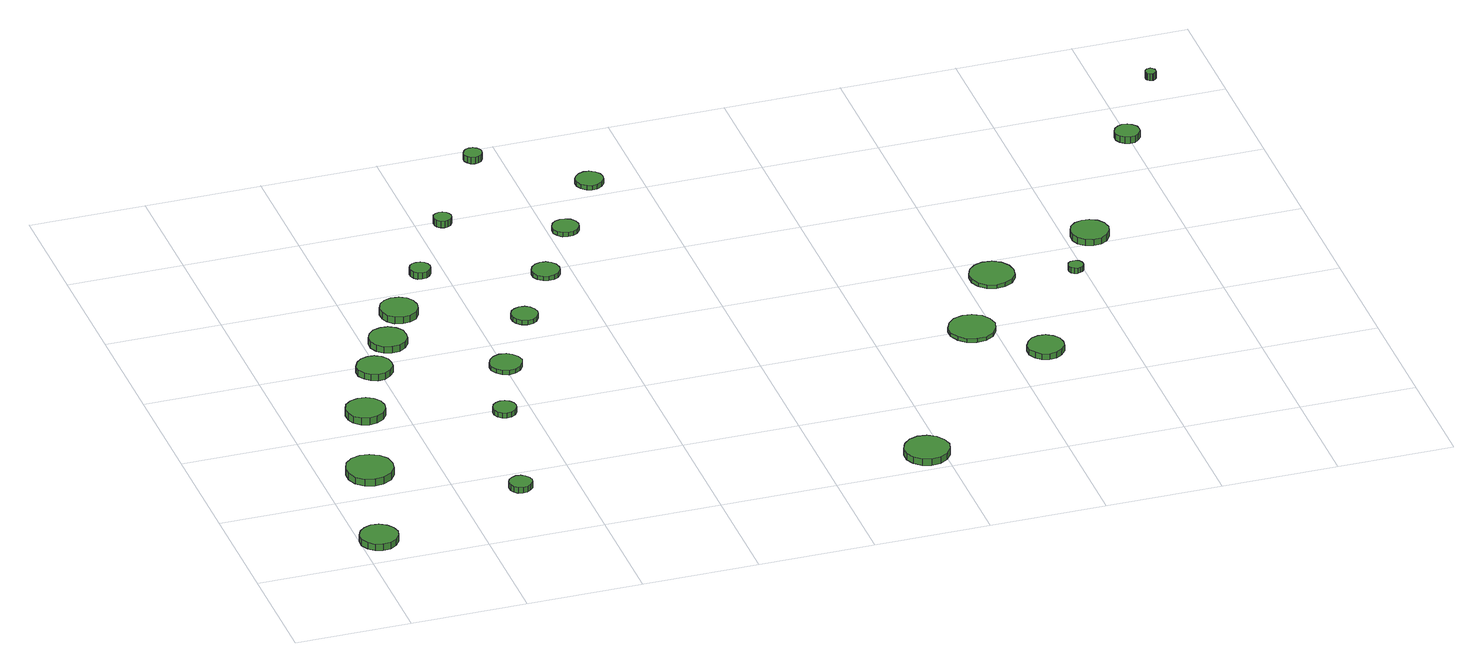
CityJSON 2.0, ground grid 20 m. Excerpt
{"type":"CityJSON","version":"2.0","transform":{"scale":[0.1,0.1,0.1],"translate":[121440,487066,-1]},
"CityObjects":{
"tree1":{"type":"SolitaryVegetationObject","attributes":{"function":"something"},"geometry":[{"type":"MultiSurface","lod":"1","boundaries":[[[0,1,2,3,4,5,6,7,8,9,10,11,12,13,14]],[[15,16,17,18,19,20,21,22,23,24,25,26,27,28,29]],[[0,29,28,1]],[[1,28,27,2]],[[2,27,26,3]],[[3,26,25,4]],[[4,25,24,5]],[[5,24,23,6]],[[6,23,22,7]],[[7,22,21,8]],[[8,21,20,9]],[[9,20,19,10]],[[10,19,18,11]],[[11,18,17,12]],[[12,17,16,13]],[[13,16,15,14]],[[14,15,29,0]]]}]},
"tree2":{"type":"SolitaryVegetationObject","attributes":{"function":"something"},"geometry":[{"type":"MultiSurface","lod":"1","boundaries":[[[30,31,32,33,34,35,36,37,38,39,40,41,42,43,44]],[[45,46,47,48,49,50,51,52,53,54,55,56,57,58,59]],[[30,59,58,31]],[[31,58,57,32]],[[32,57,56,33]],[[33,56,55,34]],[[34,55,54,35]],[[35,54,53,36]],[[36,53,52,37]],[[37,52,51,38]],[[38,51,50,39]],[[39,50,49,40]],[[40,49,48,41]],[[41,48,47,42]],[[42,47,46,43]],[[43,46,45,44]],[[44,45,59,30]]]}]},
"tree3":{"type":"SolitaryVegetationObject","attributes":{"function":"something"},"geometry":[{"type":"MultiSurface","lod":"1","boundaries":[[[60,61,62,63,64,65,66,67,68,69,70,71,72,73,74]],[[75,76,77,78,79,80,81,82,83,84,85,86,87,88,89]],[[60,89,88,61]],[[61,88,87,62]],[[62,87,86,63]],[[63,86,85,64]],[[64,85,84,65]],[[65,84,83,66]],[[66,83,82,67]],[[67,82,81,68]],[[68,81,80,69]],[[69,80,79,70]],[[70,79,78,71]],[[71,78,77,72]],[[72,77,76,73]],[[73,76,75,74]],[[74,75,89,60]]]}]},
"tree4":{"type":"SolitaryVegetationObject","attributes":{"function":"something"},"geometry":[{"type":"MultiSurface","lod":"1","boundaries":[[[90,91,92,93,94,95,96,97,98,99,100,101,102,103,104]],[[105,106,107,108,109,110,111,112,113,114,115,116,117,118,119]],[[90,119,118,91]],[[91,118,117,92]],[[92,117,116,93]],[[93,116,115,94]],[[94,115,114,95]],[[95,114,113,96]],[[96,113,112,97]],[[97,112,111,98]],[[98,111,110,99]],[[99,110,109,100]],[[100,109,108,101]],[[101,108,107,102]],[[102,107,106,103]],[[103,106,105,104]],[[104,105,119,90]]]}]},
"tree5":{"type":"SolitaryVegetationObject","attributes":{"function":"something"},"geometry":[{"type":"MultiSurface","lod":"1","boundaries":[[[120,121,122,123,124,125,126,127,128,129,130,131,132,133,134]],[[135,136,137,138,139,140,141,142,143,144,145,146,147,148,149]],[[120,149,148,121]],[[121,148,147,122]],[[122,147,146,123]],[[123,146,145,124]],[[124,145,144,125]],[[125,144,143,126]],[[126,143,142,127]],[[127,142,141,128]],[[128,141,140,129]],[[129,140,139,130]],[[130,139,138,131]],[[131,138,137,132]],[[132,137,136,133]],[[133,136,135,134]],[[134,135,149,120]]]}]},
"tree6":{"type":"SolitaryVegetationObject","attributes":{"function":"something"},"geometry":[{"type":"MultiSurface","lod":"1","boundaries":[[[150,151,152,153,154,155,156,157,158,159,160,161,162,163,164]],[[165,166,167,168,169,170,171,172,173,174,175,176,177,178,179]],[[150,179,178,151]],[[151,178,177,152]],[[152,177,176,153]],[[153,176,175,154]],[[154,175,174,155]],[[155,174,173,156]],[[156,173,172,157]],[[157,172,171,158]],[[158,171,170,159]],[[159,170,169,160]],[[160,169,168,161]],[[161,168,167,162]],[[162,167,166,163]],[[163,166,165,164]],[[164,165,179,150]]]}]},
"tree7":{"type":"SolitaryVegetationObject","attributes":{"function":"something"},"geometry":[{"type":"MultiSurface","lod":"1","boundaries":[[[180,181,182,183,184,185,186,187,188,189,190,191,192,193,194]],[[195,196,197,198,199,200,201,202,203,204,205,206,207,208,209]],[[180,209,208,181]],[[181,208,207,182]],[[182,207,206,183]],[[183,206,205,184]],[[184,205,204,185]],[[185,204,203,186]],[[186,203,202,187]],[[187,202,201,188]],[[188,201,200,189]],[[189,200,199,190]],[[190,199,198,191]],[[191,198,197,192]],[[192,197,196,193]],[[193,196,195,194]],[[194,195,209,180]]]}]},
"tree8":{"type":"SolitaryVegetationObject","attributes":{"function":"something"},"geometry":[{"type":"MultiSurface","lod":"1","boundaries":[[[210,211,212,213,214,215,216,217,218,219,220,221,222,223,224]],[[225,226,227,228,229,230,231,232,233,234,235,236,237,238,239]],[[210,239,238,211]],[[211,238,237,212]],[[212,237,236,213]],[[213,236,235,214]],[[214,235,234,215]],[[215,234,233,216]],[[216,233,232,217]],[[217,232,231,218]],[[218,231,230,219]],[[219,230,229,220]],[[220,229,228,221]],[[221,228,227,222]],[[222,227,226,223]],[[223,226,225,224]],[[224,225,239,210]]]}]},
"tree9":{"type":"SolitaryVegetationObject","attributes":{"function":"something"},"geometry":[{"type":"MultiSurface","lod":"1","boundaries":[[[240,241,242,243,244,245,246,247,248,249,250,251,252,253,254]],[[255,256,257,258,259,260,261,262,263,264,265,266,267,268,269]],[[240,269,268,241]],[[241,268,267,242]],[[242,267,266,243]],[[243,266,265,244]],[[244,265,264,245]],[[245,264,263,246]],[[246,263,262,247]],[[247,262,261,248]],[[248,261,260,249]],[[249,260,259,250]],[[250,259,258,251]],[[251,258,257,252]],[[252,257,256,253]],[[253,256,255,254]],[[254,255,269,240]]]}]},
"tree10":{"type":"SolitaryVegetationObject","attributes":{"function":"something"},"geometry":[{"type":"MultiSurface","lod":"1","boundaries":[[[270,271,272,273,274,275,276,277,278,279,280,281,282,283,284]],[[285,286,287,288,289,290,291,292,293,294,295,296,297,298,299]],[[270,299,298,271]],[[271,298,297,272]],[[272,297,296,273]],[[273,296,295,274]],[[274,295,294,275]],[[275,294,293,276]],[[276,293,292,277]],[[277,292,291,278]],[[278,291,290,279]],[[279,290,289,280]],[[280,289,288,281]],[[281,288,287,282]],[[282,287,286,283]],[[283,286,285,284]],[[284,285,299,270]]]}]},
"tree11":{"type":"SolitaryVegetationObject","attributes":{"function":"something"},"geometry":[{"type":"MultiSurface","lod":"1","boundaries":[[[300,301,302,303,304,305,306,307,308,309,310,311,312,313,314]],[[315,316,317,318,319,320,321,322,323,324,325,326,327,328,329]],[[300,329,328,301]],[[301,328,327,302]],[[302,327,326,303]],[[303,326,325,304]],[[304,325,324,305]],[[305,324,323,306]],[[306,323,322,307]],[[307,322,321,308]],[[308,321,320,309]],[[309,320,319,310]],[[310,319,318,311]],[[311,318,317,312]],[[312,317,316,313]],[[313,316,315,314]],[[314,315,329,300]]]}]},
"tree12":{"type":"SolitaryVegetationObject","attributes":{"function":"something"},"geometry":[{"type":"MultiSurface","lod":"1","boundaries":[[[330,331,332,333,334,335,336,337,338,339,340,341,342,343,344]],[[345,346,347,348,349,350,351,352,353,354,355,356,357,358,359]],[[330,359,358,331]],[[331,358,357,332]],[[332,357,356,333]],[[333,356,355,334]],[[334,355,354,335]],[[335,354,353,336]],[[336,353,352,337]],[[337,352,351,338]],[[338,351,350,339]],[[339,350,349,340]],[[340,349,348,341]],[[341,348,347,342]],[[342,347,346,343]],[[343,346,345,344]],[[344,345,359,330]]]}]},
"tree13":{"type":"SolitaryVegetationObject","attributes":{"function":"something"},"geometry":[{"type":"MultiSurface","lod":"1","boundaries":[[[360,361,362,363,364,365,366,367,368,369,370,371,372,373,374]],[[375,376,377,378,379,380,381,382,383,384,385,386,387,388,389]],[[360,389,388,361]],[[361,388,387,362]],[[362,387,386,363]],[[363,386,385,364]],[[364,385,384,365]],[[365,384,383,366]],[[366,383,382,367]],[[367,382,381,368]],[[368,381,380,369]],[[369,380,379,370]],[[370,379,378,371]],[[371,378,377,372]],[[372,377,376,373]],[[373,376,375,374]],[[374,375,389,360]]]}]},
"tree14":{"type":"SolitaryVegetationObject","attributes":{"function":"something"},"geometry":[{"type":"MultiSurface","lod":"1","boundaries":[[[390,391,392,393,394,395,396,397,398,399,400,401,402,403,404]],[[405,406,407,408,409,410,411,412,413,414,415,416,417,418,419]],[[390,419,418,391]],[[391,418,417,392]],[[392,417,416,393]],[[393,416,415,394]],[[394,415,414,395]],[[395,414,413,396]],[[396,413,412,397]],[[397,412,411,398]],[[398,411,410,399]],[[399,410,409,400]],[[400,409,408,401]],[[401,408,407,402]],[[402,407,406,403]],[[403,406,405,404]],[[404,405,419,390]]]}]},
"tree15":{"type":"SolitaryVegetationObject","attributes":{"function":"something"},"geometry":[{"type":"MultiSurface","lod":"1","boundaries":[[[420,421,422,423,424,425,426,427,428,429,430,431,432,433,434]],[[435,436,437,438,439,440,441,442,443,444,445,446,447,448,449]],[[420,449,448,421]],[[421,448,447,422]],[[422,447,446,423]],[[423,446,445,424]],[[424,445,444,425]],[[425,444,443,426]],[[426,443,442,427]],[[427,442,441,428]],[[428,441,440,429]],[[429,440,439,430]],[[430,439,438,431]],[[431,438,437,432]],[[432,437,436,433]],[[433,436,435,434]],[[434,435,449,420]]]}]},
"tree16":{"type":"SolitaryVegetationObject","attributes":{"function":"something"},"geometry":[{"type":"MultiSurface","lod":"1","boundaries":[[[450,451,452,453,454,455,456,457,458,459,460,461,462,463,464]],[[465,466,467,468,469,470,471,472,473,474,475,476,477,478,479]],[[450,479,478,451]],[[451,478,477,452]],[[452,477,476,453]],[[453,476,475,454]],[[454,475,474,455]],[[455,474,473,456]],[[456,473,472,457]],[[457,472,471,458]],[[458,471,470,459]],[[459,470,469,460]],[[460,469,468,461]],[[461,468,467,462]],[[462,467,466,463]],[[463,466,465,464]],[[464,465,479,450]]]}]},
"tree17":{"type":"SolitaryVegetationObject","attributes":{"function":"something"},"geometry":[{"type":"MultiSurface","lod":"1","boundaries":[[[480,481,482,483,484,485,486,487,488,489,490,491,492,493,494]],[[495,496,497,498,499,500,501,502,503,504,505,506,507,508,509]],[[480,509,508,481]],[[481,508,507,482]],[[482,507,506,483]],[[483,506,505,484]],[[484,505,504,485]],[[485,504,503,486]],[[486,503,502,487]],[[487,502,501,488]],[[488,501,500,489]],[[489,500,499,490]],[[490,499,498,491]],[[491,498,497,492]],[[492,497,496,493]],[[493,496,495,494]],[[494,495,509,480]]]}]},
"tree18":{"type":"SolitaryVegetationObject","attributes":{"function":"something"},"geometry":[{"type":"MultiSurface","lod":"1","boundaries":[[[510,511,512,513,514,515,516,517,518,519,520,521,522,523,524]],[[525,526,527,528,529,530,531,532,533,534,535,536,537,538,539]],[[510,539,538,511]],[[511,538,537,512]],[[512,537,536,513]],[[513,536,535,514]],[[514,535,534,515]],[[515,534,533,516]],[[516,533,532,517]],[[517,532,531,518]],[[518,531,530,519]],[[519,530,529,520]],[[520,529,528,521]],[[521,528,527,522]],[[522,527,526,523]],[[523,526,525,524]],[[524,525,539,510]]]}]},
"tree19":{"type":"SolitaryVegetationObject","attributes":{"function":"something"},"geometry":[{"type":"MultiSurface","lod":"1","boundaries":[[[540,541,542,543,544,545,546,547,548,549,550,551,552,553,554]],[[555,556,557,558,559,560,561,562,563,564,565,566,567,568,569]],[[540,569,568,541]],[[541,568,567,542]],[[542,567,566,543]],[[543,566,565,544]],[[544,565,564,545]],[[545,564,563,546]],[[546,563,562,547]],[[547,562,561,548]],[[548,561,560,549]],[[549,560,559,550]],[[550,559,558,551]],[[551,558,557,552]],[[552,557,556,553]],[[553,556,555,554]],[[554,555,569,540]]]}]},
"tree20":{"type":"SolitaryVegetationObject","attributes":{"function":"something"},"geometry":[{"type":"MultiSurface","lod":"1","boundaries":[[[570,571,572,573,574,575,576,577,578,579,580,581,582,583,584]],[[585,586,587,588,589,590,591,592,593,594,595,596,597,598,599]],[[570,599,598,571]],[[571,598,597,572]],[[572,597,596,573]],[[573,596,595,574]],[[574,595,594,575]],[[575,594,593,576]],[[576,593,592,577]],[[577,592,591,578]],[[578,591,590,579]],[[579,590,589,580]],[[580,589,588,581]],[[581,588,587,582]],[[582,587,586,583]],[[583,586,585,584]],[[584,585,599,570]]]}]},
"tree21":{"type":"SolitaryVegetationObject","attributes":{"function":"something"},"geometry":[{"type":"MultiSurface","lod":"1","boundaries":[[[600,601,602,603,604,605,606,607,608,609,610,611,612,613,614]],[[615,616,617,618,619,620,621,622,623,624,625,626,627,628,629]],[[600,629,628,601]],[[601,628,627,602]],[[602,627,626,603]],[[603,626,625,604]],[[604,625,624,605]],[[605,624,623,606]],[[606,623,622,607]],[[607,622,621,608]],[[608,621,620,609]],[[609,620,619,610]],[[610,619,618,611]],[[611,618,617,612]],[[612,617,616,613]],[[613,616,615,614]],[[614,615,629,600]]]}]},
"tree22":{"type":"SolitaryVegetationObject","attributes":{"function":"something"},"geometry":[{"type":"MultiSurface","lod":"1","boundaries":[[[630,631,632,633,634,635,636,637,638,639,640,641,642,643,644]],[[645,646,647,648,649,650,651,652,653,654,655,656,657,658,659]],[[630,659,658,631]],[[631,658,657,632]],[[632,657,656,633]],[[633,656,655,634]],[[634,655,654,635]],[[635,654,653,636]],[[636,653,652,637]],[[637,652,651,638]],[[638,651,650,639]],[[639,650,649,640]],[[640,649,648,641]],[[641,648,647,642]],[[642,647,646,643]],[[643,646,645,644]],[[644,645,659,630]]]}]},
"tree23":{"type":"SolitaryVegetationObject","attributes":{"function":"something"},"geometry":[{"type":"MultiSurface","lod":"1","boundaries":[[[660,661,662,663,664,665,666,667,668,669,670,671,672,673,674]],[[675,676,677,678,679,680,681,682,683,684,685,686,687,688,689]],[[660,689,688,661]],[[661,688,687,662]],[[662,687,686,663]],[[663,686,685,664]],[[664,685,684,665]],[[665,684,683,666]],[[666,683,682,667]],[[667,682,681,668]],[[668,681,680,669]],[[669,680,679,670]],[[670,679,678,671]],[[671,678,677,672]],[[672,677,676,673]],[[673,676,675,674]],[[674,675,689,660]]]}]},
"tree24":{"type":"SolitaryVegetationObject","attributes":{"function":"something"},"geometry":[{"type":"MultiSurface","lod":"1","boundaries":[[[690,691,692,693,694,695,696,697,698,699,700,701,702,703,704]],[[705,706,707,708,709,710,711,712,713,714,715,716,717,718,719]],[[690,719,718,691]],[[691,718,717,692]],[[692,717,716,693]],[[693,716,715,694]],[[694,715,714,695]],[[695,714,713,696]],[[696,713,712,697]],[[697,712,711,698]],[[698,711,710,699]],[[699,710,709,700]],[[700,709,708,701]],[[701,708,707,702]],[[702,707,706,703]],[[703,706,705,704]],[[704,705,719,690]]]}]}
},
"vertices":[
[65,67,18],[62,80,18],[54,91,18],[42,98,18],[29,100,18],[16,95,18],[6,86,18],[0,74,18],[0,60,18],[6,48,18],[16,39,18],[29,35,18],[42,36,18],[54,43,18],[62,54,18],[62,54,6],[54,43,6],[42,36,6],[29,35,6],[16,39,6],[6,48,6],[0,60,6],[0,74,6],[6,86,6],[16,95,6],[29,100,6],[42,98,6],[54,91,6],[62,80,6],[65,67,6],
[122,268,23],[119,285,23],[109,298,23],[94,306,23],[78,308,23],[62,303,23],[49,292,23],[43,276,23],[43,260,23],[49,244,23],[62,233,23],[78,228,23],[94,230,23],[109,238,23],[119,252,23],[119,252,10],[109,238,10],[94,230,10],[78,228,10],[62,233,10],[49,244,10],[43,260,10],[43,276,10],[49,292,10],[62,303,10],[78,308,10],[94,306,10],[109,298,10],[119,285,10],[122,268,10],
[168,450,22],[165,464,22],[157,475,22],[145,482,22],[131,483,22],[118,479,22],[107,470,22],[102,457,22],[102,443,22],[107,431,22],[118,421,22],[131,417,22],[145,419,22],[157,426,22],[165,437,22],[165,437,9],[157,426,9],[145,419,9],[131,417,9],[118,421,9],[107,431,9],[102,443,9],[102,457,9],[107,470,9],[118,479,9],[131,483,9],[145,482,9],[157,475,9],[165,464,9],[168,450,9],
[326,156,17],[324,164,17],[319,171,17],[312,175,17],[304,176,17],[296,173,17],[290,168,17],[287,161,17],[287,152,17],[290,145,17],[296,139,17],[304,137,17],[312,138,17],[319,142,17],[324,148,17],[324,148,6],[319,142,6],[312,138,6],[304,137,6],[296,139,6],[290,145,6],[287,152,6],[287,161,6],[290,168,6],[296,173,6],[304,176,6],[312,175,6],[319,171,6],[324,164,6],[326,156,6],
[223,581,18],[221,593,18],[213,604,18],[202,610,18],[190,611,18],[178,607,18],[169,599,18],[163,587,18],[163,575,18],[169,563,18],[178,555,18],[190,551,18],[202,552,18],[213,559,18],[221,569,18],[221,569,6],[213,559,6],[202,552,6],[190,551,6],[178,555,6],[169,563,6],[163,575,6],[163,587,6],[169,599,6],[178,607,6],[190,611,6],[202,610,6],[213,604,6],[221,593,6],[223,581,6],
[274,660,18],[272,673,18],[264,684,18],[252,691,18],[239,692,18],[226,688,18],[216,679,18],[210,667,18],[210,653,18],[216,641,18],[226,632,18],[239,628,18],[252,629,18],[264,636,18],[272,647,18],[272,647,6],[264,636,6],[252,629,6],[239,628,6],[226,632,6],[216,641,6],[210,653,6],[210,667,6],[216,679,6],[226,688,6],[239,692,6],[252,691,6],[264,684,6],[272,673,6],[274,660,6],
[376,392,16],[374,400,16],[369,407,16],[362,411,16],[354,412,16],[346,409,16],[340,404,16],[336,396,16],[336,388,16],[340,380,16],[346,375,16],[354,372,16],[362,373,16],[369,377,16],[374,384,16],[374,384,6],[369,377,6],[362,373,6],[354,372,6],[346,375,6],[340,380,6],[336,388,6],[336,396,6],[340,404,6],[346,409,6],[354,412,6],[362,411,6],[369,407,6],[374,400,6],[376,392,6],
[320,743,19],[317,756,19],[310,767,19],[298,773,19],[285,775,19],[272,771,19],[262,762,19],[257,750,19],[257,736,19],[262,724,19],[272,715,19],[285,711,19],[298,712,19],[310,719,19],[317,730,19],[317,730,6],[310,719,6],[298,712,6],[285,711,6],[272,715,6],[262,724,6],[257,736,6],[257,750,6],[262,762,6],[272,771,6],[285,775,6],[298,773,6],[310,767,6],[317,756,6],[320,743,6],
[431,530,14],[428,541,14],[421,550,14],[412,556,14],[400,557,14],[389,553,14],[381,546,14],[376,535,14],[376,524,14],[381,514,14],[389,506,14],[400,502,14],[412,504,14],[421,509,14],[428,519,14],[428,519,6],[421,509,6],[412,504,6],[400,502,6],[389,506,6],[381,514,6],[376,524,6],[376,535,6],[381,546,6],[389,553,6],[400,557,6],[412,556,6],[421,550,6],[428,541,6],[431,530,6],
[379,854,18],[377,861,18],[373,867,18],[367,870,18],[359,871,18],[352,869,18],[347,864,18],[344,857,18],[344,850,18],[347,843,18],[352,838,18],[359,836,18],[367,837,18],[373,841,18],[377,847,18],[377,847,6],[373,841,6],[367,837,6],[359,836,6],[352,838,6],[347,843,6],[344,850,6],[344,857,6],[347,864,6],[352,869,6],[359,871,6],[367,870,6],[373,867,6],[377,861,6],[379,854,6],
[503,667,14],[501,676,14],[496,684,14],[488,689,14],[478,690,14],[469,687,14],[462,681,14],[458,672,14],[458,662,14],[462,654,14],[469,647,14],[478,644,14],[488,645,14],[496,650,14],[501,658,14],[501,658,6],[496,650,6],[488,645,6],[478,644,6],[469,647,6],[462,654,6],[458,662,6],[458,672,6],[462,681,6],[469,687,6],[478,690,6],[488,689,6],[496,684,6],[501,676,6],[503,667,6],
[462,996,18],[460,1002,18],[457,1007,18],[451,1010,18],[445,1011,18],[439,1009,18],[434,1005,18],[432,999,18],[432,992,18],[434,987,18],[439,982,18],[445,980,18],[451,981,18],[457,984,18],[460,989,18],[460,989,6],[457,984,6],[451,981,6],[445,980,6],[439,982,6],[434,987,6],[432,992,6],[432,999,6],[434,1005,6],[439,1009,6],[445,1011,6],[451,1010,6],[457,1007,6],[460,1002,6],[462,996,6],
[581,790,14],[579,800,14],[573,808,14],[565,813,14],[555,814,14],[546,811,14],[538,804,14],[534,795,14],[534,785,14],[538,776,14],[546,770,14],[555,767,14],[565,768,14],[573,772,14],[579,780,14],[579,780,6],[573,772,6],[565,768,6],[555,767,6],[546,770,6],[538,776,6],[534,785,6],[534,795,6],[538,804,6],[546,811,6],[555,814,6],[565,813,6],[573,808,6],[579,800,6],[581,790,6],
[654,912,14],[652,921,14],[646,929,14],[638,933,14],[629,934,14],[620,931,14],[613,925,14],[609,917,14],[609,907,14],[613,899,14],[620,892,14],[629,890,14],[638,891,14],[646,895,14],[652,903,14],[652,903,6],[646,895,6],[638,891,6],[629,890,6],[620,892,6],[613,899,6],[609,907,6],[609,917,6],[613,925,6],[620,931,6],[629,934,6],[638,933,6],[646,929,6],[652,921,6],[654,912,6],
[573,1174,18],[572,1180,18],[568,1186,18],[562,1189,18],[556,1190,18],[549,1188,18],[545,1183,18],[542,1177,18],[542,1171,18],[545,1165,18],[549,1160,18],[556,1158,18],[562,1159,18],[568,1162,18],[572,1168,18],[572,1168,6],[568,1162,6],[562,1159,6],[556,1158,6],[549,1160,6],[545,1165,6],[542,1171,6],[542,1177,6],[545,1183,6],[549,1188,6],[556,1190,6],[562,1189,6],[568,1186,6],[572,1180,6],[573,1174,6],
[1011,48,19],[1007,64,19],[998,77,19],[984,85,19],[968,87,19],[953,82,19],[941,71,19],[934,56,19],[934,40,19],[941,26,19],[953,15,19],[968,10,19],[984,12,19],[998,20,19],[1007,33,19],[1007,33,7],[998,20,7],[984,12,7],[968,10,7],[953,15,7],[941,26,7],[934,40,7],[934,56,7],[941,71,7],[953,82,7],[968,87,7],[984,85,7],[998,77,7],[1007,64,7],[1011,48,7],
[739,1043,14],[737,1052,14],[731,1060,14],[722,1065,14],[713,1066,14],[704,1063,14],[696,1056,14],[692,1048,14],[692,1038,14],[696,1029,14],[704,1022,14],[713,1019,14],[722,1020,14],[731,1025,14],[737,1033,14],[737,1033,6],[731,1025,6],[722,1020,6],[713,1019,6],[704,1022,6],[696,1029,6],[692,1038,6],[692,1048,6],[696,1056,6],[704,1063,6],[713,1066,6],[722,1065,6],[731,1060,6],[737,1052,6],[739,1043,6],
[1205,400,13],[1201,416,13],[1192,429,13],[1177,437,13],[1161,439,13],[1145,434,13],[1133,423,13],[1126,408,13],[1126,392,13],[1133,377,13],[1145,366,13],[1161,361,13],[1177,362,13],[1192,370,13],[1201,384,13],[1201,384,6],[1192,370,6],[1177,362,6],[1161,361,6],[1145,366,6],[1133,377,6],[1126,392,6],[1126,408,6],[1133,423,6],[1145,434,6],[1161,439,6],[1177,437,6],[1192,429,6],[1201,416,6],[1205,400,6],
[1291,302,17],[1289,315,17],[1281,325,17],[1270,332,17],[1257,333,17],[1245,329,17],[1236,320,17],[1230,309,17],[1230,296,17],[1236,284,17],[1245,276,17],[1257,272,17],[1270,273,17],[1281,280,17],[1289,290,17],[1289,290,6],[1281,280,6],[1270,273,6],[1257,272,6],[1245,276,6],[1236,284,6],[1230,296,6],[1230,309,6],[1236,320,6],[1245,329,6],[1257,333,6],[1270,332,6],[1281,325,6],[1289,315,6],[1291,302,6],
[1287,552,13],[1284,567,13],[1275,580,13],[1261,588,13],[1245,590,13],[1230,585,13],[1218,574,13],[1212,560,13],[1212,544,13],[1218,529,13],[1230,519,13],[1245,514,13],[1261,516,13],[1275,523,13],[1284,536,13],[1284,536,6],[1275,523,6],[1261,516,6],[1245,514,6],[1230,519,6],[1218,529,6],[1212,544,6],[1212,560,6],[1218,574,6],[1230,585,6],[1245,590,6],[1261,588,6],[1275,580,6],[1284,567,6],[1287,552,6],
[1400,531,16],[1399,536,16],[1396,540,16],[1391,543,16],[1386,543,16],[1381,542,16],[1377,538,16],[1375,533,16],[1375,528,16],[1377,523,16],[1381,520,16],[1386,518,16],[1391,519,16],[1396,521,16],[1399,526,16],[1399,526,6],[1396,521,6],[1391,519,6],[1386,518,6],[1381,520,6],[1377,523,6],[1375,528,6],[1375,533,6],[1377,538,6],[1381,542,6],[1386,543,6],[1391,543,6],[1396,540,6],[1399,536,6],[1400,531,6],
[1475,626,18],[1472,639,18],[1464,650,18],[1452,657,18],[1439,658,18],[1426,654,18],[1416,645,18],[1411,633,18],[1411,619,18],[1416,607,18],[1426,598,18],[1439,594,18],[1452,595,18],[1464,602,18],[1472,613,18],[1472,613,6],[1464,602,6],[1452,595,6],[1439,594,6],[1426,598,6],[1416,607,6],[1411,619,6],[1411,633,6],[1416,645,6],[1426,654,6],[1439,658,6],[1452,657,6],[1464,650,6],[1472,639,6],[1475,626,6],
[1617,897,24],[1616,905,24],[1610,912,24],[1603,917,24],[1594,918,24],[1586,915,24],[1579,909,24],[1575,901,24],[1575,892,24],[1579,884,24],[1586,878,24],[1594,875,24],[1603,876,24],[1610,881,24],[1616,888,24],[1616,888,12],[1610,881,12],[1603,876,12],[1594,875,12],[1586,878,12],[1579,884,12],[1575,892,12],[1575,901,12],[1579,909,12],[1586,915,12],[1594,918,12],[1603,917,12],[1610,912,12],[1616,905,12],[1617,897,12],
[1697,1055,30],[1697,1059,30],[1694,1062,30],[1691,1064,30],[1688,1064,30],[1684,1063,30],[1681,1060,30],[1680,1057,30],[1680,1053,30],[1681,1050,30],[1684,1047,30],[1688,1046,30],[1691,1046,30],[1694,1048,30],[1697,1051,30],[1697,1051,17],[1694,1048,17],[1691,1046,17],[1688,1046,17],[1684,1047,17],[1681,1050,17],[1680,1053,17],[1680,1057,17],[1681,1060,17],[1684,1063,17],[1688,1064,17],[1691,1064,17],[1694,1062,17],[1697,1059,17],[1697,1055,17]
]}
